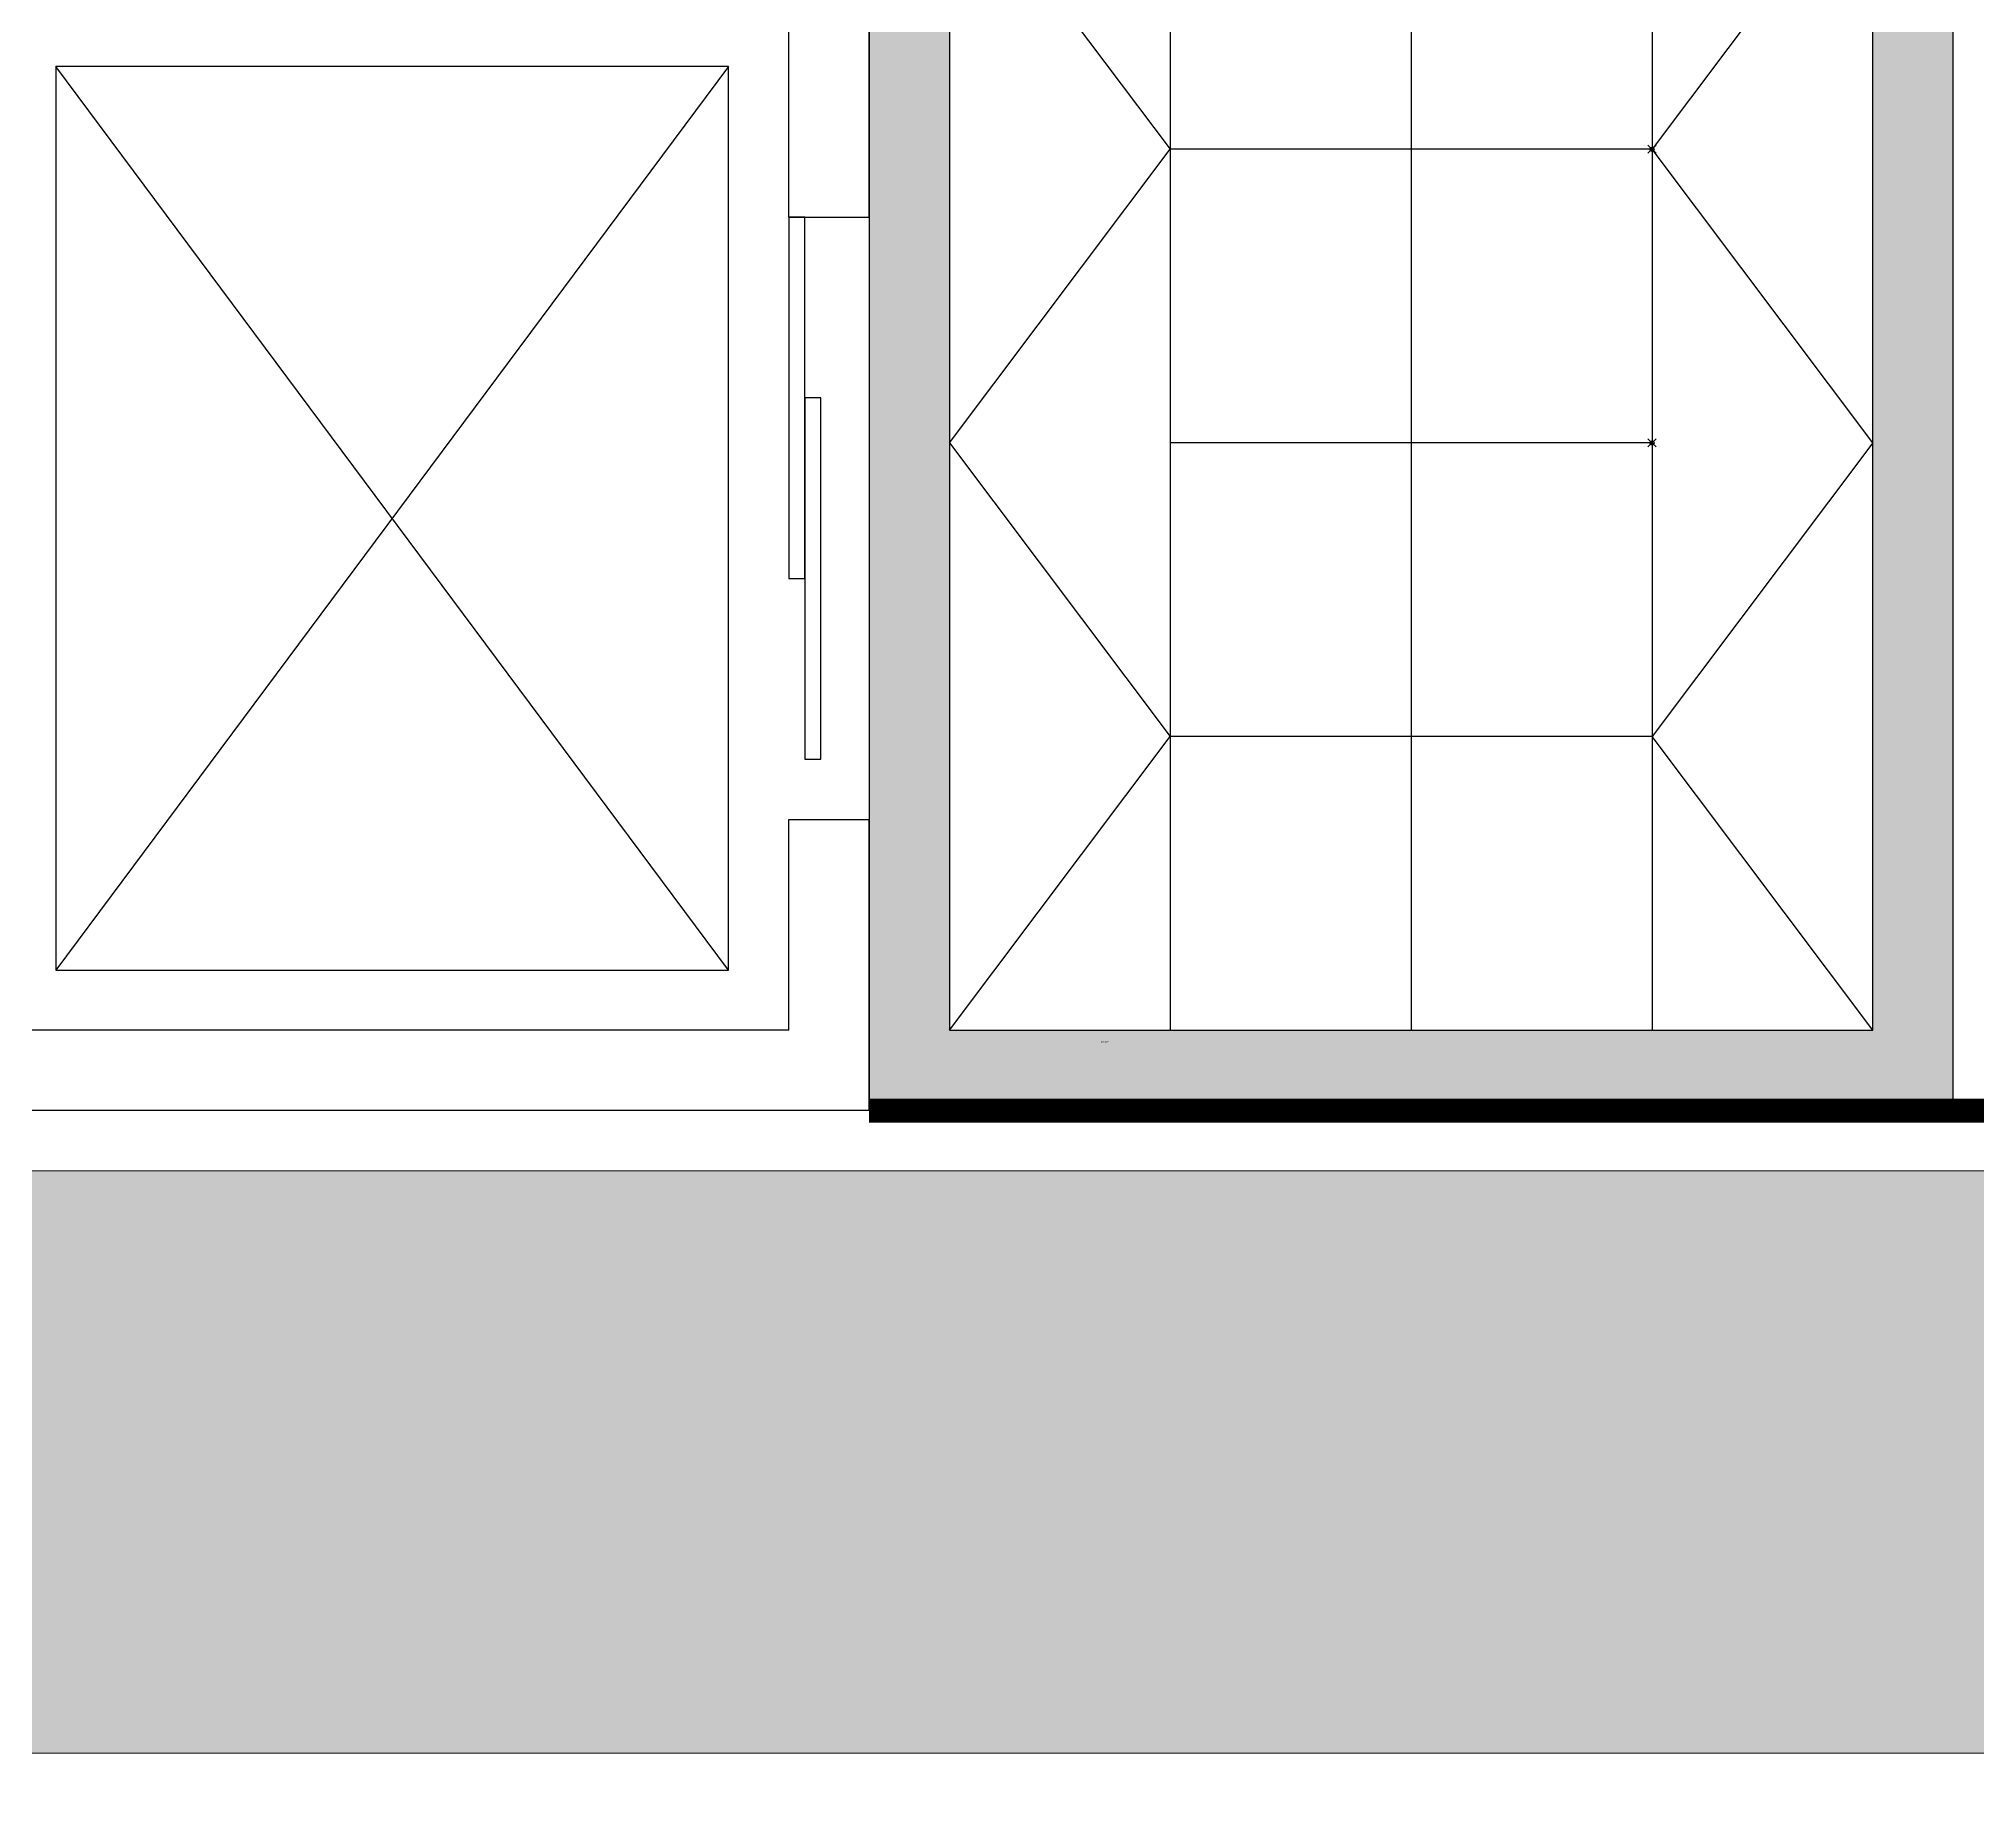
# Model space of a CAD drawing. Header units: centimetres. Extents: x 8510 to 16419, y -974 to 2536.
# Drawn here: x 11333.8 to 11816.6, y 737.1 to 1171.5 of the extents above; entities that cross this region are included whole.
import ezdxf

# ---------------------------------------------------------------- set-up
doc = ezdxf.new("R2010")
doc.units = ezdxf.units.CM
doc.header["$PDMODE"] = 35
doc.header["$PDSIZE"] = -2
doc.linetypes.add('HIDDEN', pattern=[0.375, 0.25, -0.125, 0, 0])
for name, color, linetype in [('AXIS', 3, 'Continuous'), ('填充', 4, 'Continuous'), ('楼梯', 6, 'Continuous'), ('灰', 8, 'Continuous'), ('窗线', 2, 'Continuous'), ('轴线', 1, 'Continuous')]:
    doc.layers.add(name, color=color, linetype=linetype)
doc.layers.add('图层1', color=8, linetype='Continuous', lineweight=5)
doc.styles.add('文3.5', font='', dxfattribs={"height": 3.5})
doc.styles.get('文3.5').set_extended_font_data('PMingLiU')

msp = doc.modelspace()

# ---------------------------------------------------------------- hatches: boundary and pattern name
at = {"layer": '图层1'}
h = msp.add_hatch(dxfattribs=at)
h.set_pattern_fill('CROSS', scale=3.5, style=0)
h.set_pattern_definition([(0, (-25330.528, 679.627), (22.225, 22.225), [11.1125, -33.3375]), (90, (-25324.972, 674.07), (-22.225, 22.225), [11.1125, -33.3375])])
h.paths.add_polyline_path([(9245.58, 889.63), (14235.58, 889.63), (14235.58, 744.63), (9245.58, 744.63)])
at = {"layer": '填充'}
h = msp.add_hatch(dxfattribs=at)
h.set_pattern_fill('DOTS', scale=5, style=0)
h.set_pattern_definition([(0, (-25330.528, 679.627), (3.96875, 7.9375), [0, -7.9375])])
h.paths.add_polyline_path([(11540.58, 904.63), (11810.58, 904.63), (11810.58, 1822.13), (11540.58, 1822.13)])
h.paths.add_polyline_path([(11560.58, 924.63), (11790.58, 924.63), (11790.58, 1802.13), (11560.58, 1802.13)], flags=16)

# ---------------------------------------------------------------- linework, layer by layer
at = {"layer": '图层1', "color": 7}
for points in [[(9230.58, 904.63), (14250.58, 904.63), (14250.58, 729.63), (9230.58, 729.63)], [(9245.58, 889.63), (14235.58, 889.63), (14235.58, 744.63), (9245.58, 744.63)]]:
    msp.add_lwpolyline(points, close=True, dxfattribs=at)
at = {"layer": '楼梯', "color": 7}
for points in [[(11505.58, 1164.63), (11338.08, 1164.63), (11338.08, 939.63), (11505.58, 939.63)], [(11524.58, 1127.13), (11520.58, 1127.13), (11520.58, 1037.13), (11524.58, 1037.13)], [(11528.58, 1082.13), (11524.58, 1082.13), (11524.58, 992.13), (11528.58, 992.13)]]:
    msp.add_lwpolyline(points, close=True, dxfattribs=at)
at = {"layer": '灰', "color": 7}
for p, q in [((11615.58, 1802.13), (11615.58, 924.63)), ((11675.58, 1802.13), (11675.58, 924.63)), ((11735.58, 1802.13), (11735.58, 924.63)), ((11560.58, 1217.13), (11615.58, 1144)), ((11790.58, 1217.13), (11735.58, 1144)), ((11560.58, 1070.88), (11615.58, 1144)), ((11735.58, 1144), (11615.58, 1144)), ((11790.58, 1070.88), (11735.58, 1144)), ((11560.58, 1070.88), (11615.58, 997.75)), ((11735.58, 1070.88), (11615.58, 1070.88)), ((11790.58, 1070.88), (11735.58, 997.75)), ((11560.58, 924.63), (11615.58, 997.75)), ((11735.58, 997.75), (11615.58, 997.75)), ((11790.58, 924.63), (11735.58, 997.75))]:
    msp.add_line(p, q, dxfattribs=at)
for points in [[(11540.58, 904.63), (11810.58, 904.63), (11810.58, 1822.13), (11540.58, 1822.13)], [(11560.58, 924.63), (11790.58, 924.63), (11790.58, 1802.13), (11560.58, 1802.13)]]:
    msp.add_lwpolyline(points, close=True, dxfattribs=at)
for p in [(11735.58, 1144), (11735.58, 1070.88)]:
    msp.add_point(p, dxfattribs=at)
at = {"layer": '窗线', "color": 7}
for p, q in [((11505.58, 1164.63), (11338.08, 939.63)), ((11505.58, 939.63), (11338.08, 1164.63))]:
    msp.add_line(p, q, dxfattribs=at)
at = {"layer": '窗线', "color": 7, "linetype": 'HIDDEN', "ltscale": 450, "const_width": 6}
msp.add_lwpolyline([(11880.58, 904.63), (11540.58, 904.63)], dxfattribs=at)
at = {"layer": '轴线', "color": 7}
for p, q in [((11520.58, 1127.13), (11520.58, 1242.13)), ((11540.58, 1127.13), (11540.58, 1242.13)), ((11520.58, 1127.13), (11540.58, 1127.13)), ((11520.58, 924.63), (11520.58, 977.13)), ((11520.58, 977.13), (11540.58, 977.13)), ((11540.58, 904.63), (11540.58, 977.13)), ((11520.58, 924.63), (11202.58, 924.63)), ((11540.58, 904.63), (11036.58, 904.63))]:
    msp.add_line(p, q, dxfattribs=at)

# ---------------------------------------------------------------- texts
at = {"layer": 'AXIS', "color": 7, "style": '文3.5'}
msp.add_text('防火卷帘', height=0.35, dxfattribs=at).set_placement((11598.22, 921.58))

doc.saveas('drawing.dxf')
